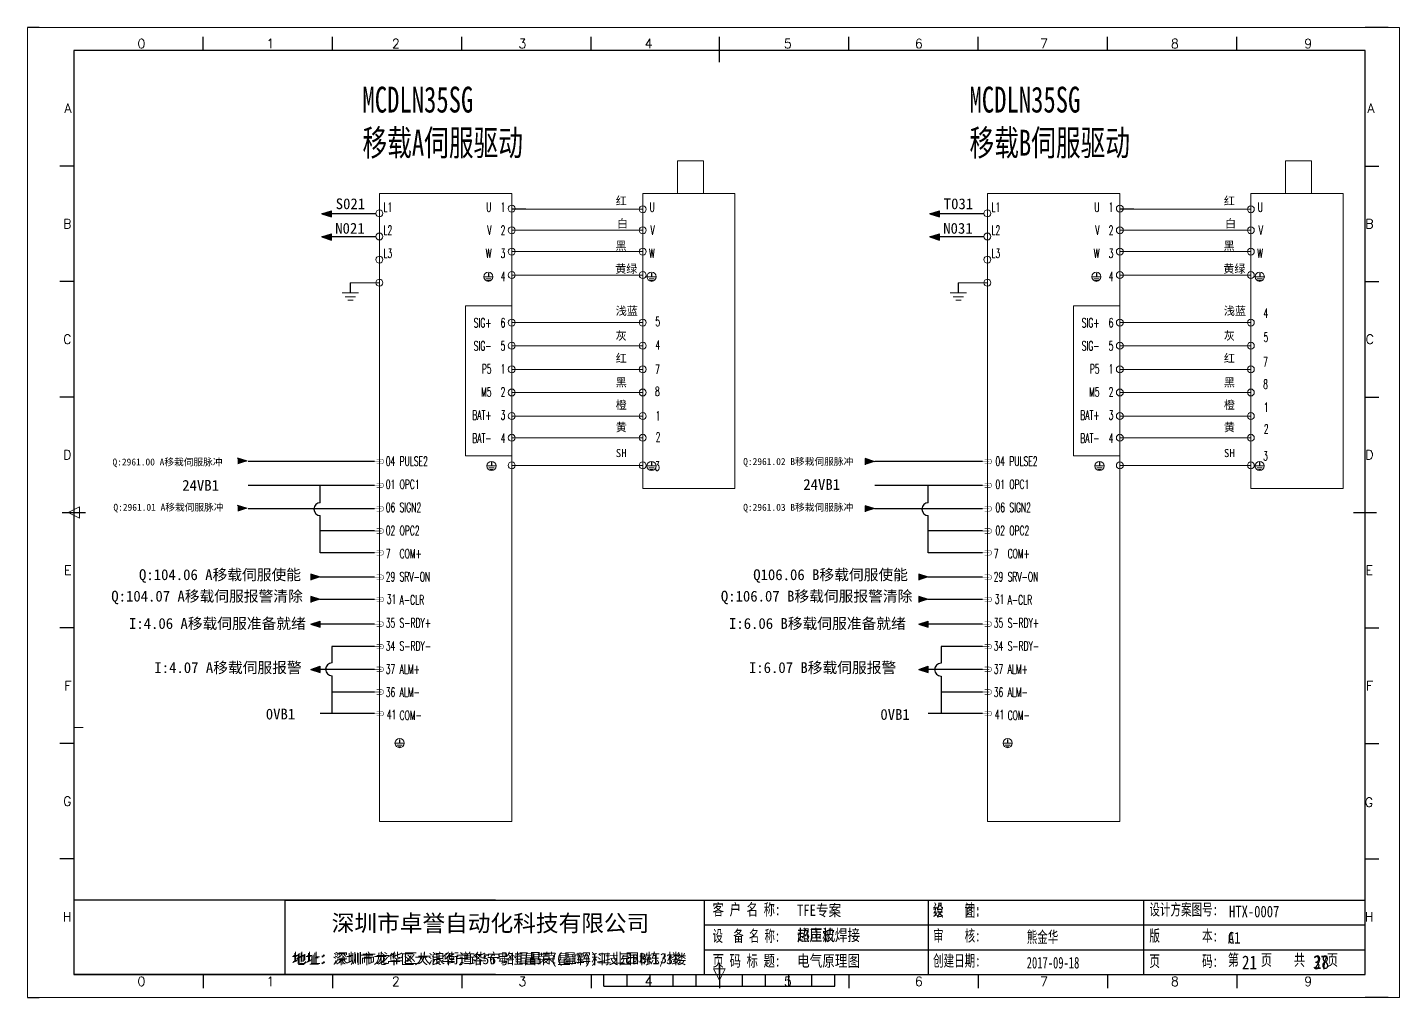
# Model space of a CAD drawing. Header units: millimetres. Extents: x -300 to 5587, y 233 to 3316.
# Drawn here: x 2329.8 to 2626.8, y 3102.6 to 3312.6 of the extents above; entities that cross this region are included whole.
import ezdxf
from ezdxf.enums import TextEntityAlignment as Align

# ---------------------------------------------------------------- set-up
doc = ezdxf.new("R2010")
doc.units = ezdxf.units.MM
for name, color, linetype in [('0 @ 1', 7, 'Continuous'), ('AE_BOR', 1, 'Continuous'), ('细实线层', 7, 'Continuous')]:
    doc.layers.add(name, color=color, linetype=linetype)
doc.styles.get("Standard").update_dxf_attribs({"font": ''})
doc.styles.add('Standard0.67', font='', dxfattribs={"width": 0.67})
doc.styles.add('Standard_0.8', font='', dxfattribs={"width": 0.8})
doc.styles.add('WD', font='romans.shx', dxfattribs={"width": 0.8, "bigfont": 'gbcbig.shx'})
doc.styles.add('宋', font='', dxfattribs={"width": 0.7})
doc.styles.get('Standard').set_extended_font_data('SimSun')
doc.styles.get('Standard0.67').set_extended_font_data('FangSong_GB2312')
doc.styles.get('Standard_0.8').set_extended_font_data('FangSong_GB2312')
doc.styles.get('宋').set_extended_font_data('SimSun')

# ---------------------------------------------------------------- blocks, each defined once
blk = doc.blocks.new('gb_a2_a')
for p, q in [((584, 410), (25, 410)), ((25, 410), (25, 10)), ((584, 10), (584, 410)), ((297.93, 31.45), (386.43, 31.45)), ((386.43, 31.45), (524, 31.45)), ((524, 31.45), (584, 31.45)), ((297.93, 20.72), (386.43, 20.72)), ((386.43, 20.72), (524, 20.72)), ((524, 20.72), (584, 20.72)), ((25, 10), (584, 10))]:
    blk.add_line(p, q)
at = {"lineweight": 9, "ltscale": 0.1}
for p, q in [((25, 116.86), (29, 116.86)), ((263.82, 10), (263.82, 10)), ((263.82, 10), (263.82, 10))]:
    blk.add_line(p, q, dxfattribs=at)
at = {"color": 0, "ltscale": 2}
for p, q in [((116.3, 42.17), (584, 42.17)), ((297.93, 42.17), (297.93, 10)), ((395.06, 10), (395.06, 42.17)), ((488.22, 10), (488.22, 42.17)), ((524, 10), (584, 10))]:
    blk.add_line(p, q, dxfattribs=at)
at = {"color": 0}
blk.add_line((116.3, 42.17), (116.3, 10), dxfattribs=at)
at = {"layer": 'AE_BOR', "lineweight": 30}
for p, q in [((10, 420), (4.93, 420)), ((594, 420), (584, 420)), ((4.93, 0), (10, 0)), ((594, 0), (584, 0))]:
    blk.add_line(p, q, dxfattribs=at)
at = {"layer": 'AE_BOR', "color": 1, "lineweight": 15}
for p, q in [((4.93, 420), (598.93, 420)), ((4.93, 0), (4.93, 420)), ((598.93, 420), (598.93, 0)), ((22.5, 210), (27.5, 212.5)), ((27.5, 207.5), (22.5, 210)), ((27.5, 212.5), (27.5, 207.5)), ((304.5, 7.5), (302, 12.5)), ((302, 12.5), (307, 12.5)), ((307, 12.5), (304.5, 7.5)), ((598.93, 0), (4.93, 0))]:
    blk.add_line(p, q, dxfattribs=at)
at = {"layer": 'AE_BOR'}
for p, q in [((81, 410), (81, 416)), ((137, 410), (137, 416)), ((193, 410), (193, 416)), ((249, 410), (249, 416)), ((304.5, 410), (304.5, 416)), ((360.5, 410), (360.5, 416)), ((416.5, 410), (416.5, 416)), ((472.5, 410), (472.5, 416)), ((528.5, 410), (528.5, 416)), ((25, 360), (19, 360)), ((584, 360), (590, 360)), ((25, 310), (19, 310)), ((584, 310), (590, 310)), ((25, 260), (19, 260)), ((584, 260), (590, 260)), ((25, 160), (19, 160)), ((584, 160), (590, 160)), ((25, 110), (19, 110)), ((584, 110), (590, 110)), ((25, 60), (19, 60)), ((584, 60), (590, 60)), ((81, 10), (81, 4)), ((137, 10), (137, 4)), ((193, 10), (193, 4)), ((249, 10), (249, 4)), ((304.5, 10), (304.5, 4)), ((360.5, 10), (360.5, 4)), ((416.5, 10), (416.5, 4)), ((472.5, 10), (472.5, 4)), ((528.5, 10), (528.5, 4))]:
    blk.add_line(p, q, dxfattribs=at)
at = {"layer": 'AE_BOR', "color": 2, "lineweight": 30}
for p, q in [((304.5, 405), (304.5, 415)), ((20, 210), (30, 210)), ((579, 210), (589, 210)), ((304.5, 10), (304.5, 15)), ((304.5, 15), (304.5, 5)), ((254.5, 5), (254.5, 10)), ((264.5, 5), (264.5, 10)), ((274.5, 5), (274.5, 10)), ((284.5, 5), (284.5, 10)), ((294.5, 5), (294.5, 10)), ((304.5, 10), (304.5, 5)), ((314.5, 5), (314.5, 10)), ((324.5, 5), (324.5, 10)), ((334.5, 5), (334.5, 10)), ((344.5, 5), (344.5, 10)), ((354.5, 5), (354.5, 10)), ((254.5, 5), (354.5, 5))]:
    blk.add_line(p, q, dxfattribs=at)
at = {"attachment_point": 7}
for s, insert, char_height, width in [('{\\fSimSun|b0|i0|c134|p2;深圳市卓誉自动化科技有限公司}', (136.64, 27.82), 7.2, 161.3553), ('{\\fSimSun|b0|i0|c134|p2;地址：深圳市龙华区大浪街道华宁路恒昌荣(星辉)工业园B栋3楼}', (119.76, 13.67), 4.4, 175.4193)]:
    blk.add_mtext(s, dxfattribs=dict(at, insert=insert, char_height=char_height, width=width))
at = {"color": 0, "ltscale": 2, "attachment_point": 1}
for s, insert, char_height, width, style in [('{\\fSimSun|b0|i0|c134|p2;绘    图:}', (396.97, 40.01), 5, 24.0624, 'Standard0.67'), ('{\\fSimSun|b0|i0|c134|p2;设计方案图号:}', (490.63, 40.63), 5, 30.3288, 'Standard0.67'), ('{\\f@SimSun|b0|i0|c134|p2; }', (525.11, 39.75), 5, 67.8155, 'Standard_0.8'), ('{\\fSimSun|b0|i0|c134|p2;\\W0.66;设  备 名 称:}', (301.54, 29.18), 5, 30.2468, 'Standard0.67'), ('{\\fSimSun|b0|i0|c134|p2;超声波焊接}', (338.11, 29.51), 5, 67.8155, 'Standard_0.8'), ('{\\fSimSun|b0|i0|c134|p2;审    核:}', (396.97, 29.29), 5, 24.0624, 'Standard0.67'), ('{\\fSimSun|b0|i0|c134|p2;版        本:}', (490.63, 29.29), 5, 33.6996, 'Standard0.67'), ('{\\fSimSun|b0|i0|c134|p2;熊金华}', (437.52, 28.71), 5, 24.0624, 'Standard0.67'), ('{\\fSimSun|b0|i0|c134|p2;A1}', (524.63, 28.4), 5, 11.9435, 'Standard_0.8'), ('{\\fSimSun|b0|i0|c134|p2;\\W0.72;页 码 标 题:}', (301.54, 18.44), 5, 30.2468, 'Standard0.67'), ('{\\fSimSun|b0|i0|c134|p2;电气原理图}', (338.11, 18.41), 5, 67.8155, 'Standard_0.8'), ('{\\fSimSun|b0|i0|c134|p2;创建日期:}', (396.97, 18.47), 5, 24.0624, 'Standard0.67'), ('{\\fSimSun|b0|i0|c134|p2;页        码:}', (490.63, 18.31), 5, 31.4516, 'Standard0.67'), ('第    页    共    页', (524.62, 18.8), 5, 67.8155, '宋'), ('{\\fSimSun|b0|i0|c134|p2;28}', (561.87, 18.43), 6, 21.5851, 'Standard_0.8'), ('{\\fSimSun|b0|i0|c134|p2;2017-09-18}', (437.52, 17.59), 5, 24.0624, 'Standard0.67')]:
    blk.add_mtext(s, dxfattribs=dict(at, insert=insert, char_height=char_height, width=width, style=style))
at = {"layer": 'AE_BOR', "style": 'WD'}
for s, p in [('0', (54.27, 411)), ('1', (110.12, 411)), ('2', (164.42, 411)), ('3', (219.22, 411)), ('4', (273.82, 411)), ('5', (334.12, 411)), ('6', (390.81, 411)), ('7', (445.01, 411)), ('8', (501.67, 411)), ('9', (559.4, 411)), ('0', (54.27, 5)), ('1', (110.12, 5)), ('2', (164.42, 5)), ('3', (219.22, 5)), ('4', (273.82, 5)), ('5', (334.12, 5)), ('6', (390.81, 5)), ('7', (445.01, 5)), ('8', (501.67, 5)), ('9', (559.4, 5))]:
    blk.add_text(s, height=4, dxfattribs=at).set_placement(p, align=Align.CENTER)
for s, p in [('A', (24, 385)), ('A', (588.05, 385)), ('B', (24, 335)), ('B', (587.67, 335)), ('C', (24, 285)), ('C', (587.86, 285)), ('D', (24, 235)), ('D', (587.67, 235)), ('E', (24, 185)), ('E', (587.48, 185)), ('F', (24, 135)), ('F', (587.48, 135)), ('F', (587.48, 135)), ('G', (24, 85)), ('G', (587.48, 84.56)), ('H', (24, 35)), ('H', (587.67, 35))]:
    blk.add_text(s, height=4, dxfattribs=at).set_placement(p, align=Align.MIDDLE_RIGHT)

msp = doc.modelspace()

# ---------------------------------------------------------------- hatches: boundary and pattern name
for points in [[(2393.523, 3272.247), (2395.592, 3271.583), (2395.592, 3272.91)], [(2525.129, 3272.247), (2527.199, 3271.583), (2527.199, 3272.91)], [(2393.521, 3267.262), (2395.59, 3266.599), (2395.59, 3267.925)], [(2525.127, 3267.262), (2527.197, 3266.599), (2527.197, 3267.925)], [(2377.346, 3218.723), (2375.277, 3218.059), (2375.277, 3219.386)], [(2513.197, 3218.608), (2511.128, 3217.945), (2511.128, 3219.271)], [(2377.346, 3208.482), (2375.277, 3207.819), (2375.277, 3209.145)], [(2513.197, 3208.42), (2511.128, 3207.757), (2511.128, 3209.084)], [(2393.17, 3193.602), (2391.101, 3192.939), (2391.101, 3194.266)], [(2524.777, 3193.602), (2522.707, 3192.939), (2522.707, 3194.266)], [(2393.17, 3188.785), (2391.101, 3188.122), (2391.101, 3189.448)], [(2524.777, 3188.785), (2522.707, 3188.122), (2522.707, 3189.448)], [(2391.101, 3183.463), (2393.17, 3182.8), (2393.17, 3184.126)], [(2522.707, 3183.463), (2524.777, 3182.8), (2524.777, 3184.126)], [(2391.101, 3173.657), (2393.17, 3172.993), (2393.17, 3174.32)], [(2522.707, 3173.657), (2524.777, 3172.993), (2524.777, 3174.32)]]:
    msp.add_hatch(color=256).paths.add_polyline_path(points)

# ---------------------------------------------------------------- linework, layer by layer
for p, q in [((2437.67, 3273.263), (2434.566, 3273.263)), ((2569.277, 3273.263), (2566.172, 3273.263)), ((2393.523, 3272.247), (2395.592, 3272.91)), ((2405.225, 3272.247), (2393.523, 3272.247)), ((2393.523, 3272.247), (2395.592, 3271.583)), ((2395.592, 3271.583), (2395.592, 3272.91)), ((2525.129, 3272.247), (2527.199, 3272.91)), ((2536.832, 3272.247), (2525.129, 3272.247)), ((2525.129, 3272.247), (2527.199, 3271.583)), ((2527.199, 3271.583), (2527.199, 3272.91)), ((2393.521, 3267.262), (2395.59, 3267.925)), ((2405.223, 3267.262), (2393.521, 3267.262)), ((2393.521, 3267.262), (2395.59, 3266.599)), ((2395.59, 3266.599), (2395.59, 3267.925)), ((2525.127, 3267.262), (2527.197, 3267.925)), ((2536.829, 3267.262), (2525.127, 3267.262)), ((2525.127, 3267.262), (2527.197, 3266.599)), ((2527.197, 3266.599), (2527.197, 3267.925)), ((2429.542, 3259.441), (2429.542, 3258.652)), ((2464.877, 3259.441), (2464.877, 3258.652)), ((2561.148, 3259.441), (2561.148, 3258.652)), ((2596.512, 3259.441), (2596.512, 3258.652)), ((2399.659, 3257.353), (2399.659, 3255.171)), ((2531.266, 3257.353), (2531.266, 3255.171)), ((2377.346, 3218.723), (2375.277, 3219.386)), ((2404.872, 3218.654), (2377.537, 3218.654)), ((2430.226, 3218.476), (2430.226, 3217.687)), ((2464.849, 3218.476), (2464.849, 3217.687)), ((2513.197, 3218.608), (2511.128, 3219.271)), ((2511.128, 3219.271), (2511.128, 3217.945)), ((2536.477, 3218.654), (2513.197, 3218.654)), ((2561.833, 3218.476), (2561.833, 3217.687)), ((2596.484, 3218.476), (2596.484, 3217.687)), ((2404.872, 3213.477), (2377.537, 3213.477)), ((2536.469, 3213.482), (2513.197, 3213.482)), ((2536.479, 3213.477), (2524.777, 3213.477)), ((2377.346, 3208.482), (2375.277, 3209.145)), ((2404.872, 3208.413), (2377.537, 3208.413)), ((2513.197, 3208.42), (2511.128, 3209.084)), ((2511.128, 3209.084), (2511.128, 3207.757)), ((2536.471, 3208.42), (2513.197, 3208.42)), ((2536.479, 3208.413), (2524.777, 3208.413)), ((2404.872, 3203.612), (2393.17, 3203.612)), ((2536.477, 3203.627), (2524.777, 3203.627)), ((2536.479, 3203.612), (2524.777, 3203.612)), ((2404.872, 3198.892), (2393.17, 3198.892)), ((2536.479, 3198.892), (2524.777, 3198.892)), ((2393.17, 3193.602), (2391.101, 3194.266)), ((2391.101, 3194.266), (2391.101, 3192.939)), ((2404.872, 3193.602), (2393.17, 3193.602)), ((2524.777, 3193.602), (2522.707, 3194.266)), ((2522.707, 3194.266), (2522.707, 3192.939)), ((2536.479, 3193.602), (2524.777, 3193.602)), ((2393.17, 3188.785), (2391.101, 3189.448)), ((2391.101, 3189.448), (2391.101, 3188.122)), ((2404.872, 3188.785), (2393.17, 3188.785)), ((2524.777, 3188.785), (2522.707, 3189.448)), ((2522.707, 3189.448), (2522.707, 3188.122)), ((2536.479, 3188.785), (2524.777, 3188.785)), ((2391.101, 3183.463), (2393.17, 3184.126)), ((2393.17, 3182.8), (2393.17, 3184.126)), ((2522.707, 3183.463), (2524.777, 3184.126)), ((2524.777, 3182.8), (2524.777, 3184.126)), ((2391.101, 3183.463), (2393.17, 3182.8)), ((2404.872, 3183.463), (2393.17, 3183.463)), ((2522.707, 3183.463), (2524.777, 3182.8)), ((2536.479, 3183.463), (2524.777, 3183.463)), ((2404.872, 3178.582), (2395.69, 3178.582)), ((2536.479, 3178.582), (2527.527, 3178.582)), ((2391.101, 3173.657), (2393.17, 3174.32)), ((2391.101, 3173.657), (2393.17, 3172.993)), ((2393.17, 3172.993), (2393.17, 3174.32)), ((2404.872, 3173.657), (2393.17, 3173.657)), ((2522.707, 3173.657), (2524.777, 3174.32)), ((2522.707, 3173.657), (2524.777, 3172.993)), ((2524.777, 3172.993), (2524.777, 3174.32)), ((2536.479, 3173.657), (2524.777, 3173.657)), ((2404.872, 3168.757), (2395.69, 3168.757)), ((2536.479, 3168.757), (2527.527, 3168.757)), ((2404.872, 3164.09), (2393.17, 3164.09)), ((2536.479, 3164.09), (2524.777, 3164.09)), ((2410.334, 3158.492), (2410.334, 3157.703)), ((2541.941, 3158.492), (2541.941, 3157.703)), ((2476.274, 3118.337), (2520.526, 3118.337)), ((2520.526, 3118.337), (2589.311, 3118.337)), ((2589.311, 3118.337), (2619.309, 3118.337)), ((2476.274, 3112.976), (2520.526, 3112.976)), ((2520.526, 3112.976), (2589.311, 3112.976)), ((2589.311, 3112.976), (2619.309, 3112.976)), ((2460.576, 3107.614), (2520.526, 3107.614)), ((2520.526, 3107.614), (2589.311, 3107.614))]:
    msp.add_line(p, q)
at = {"lineweight": 0}
for p, q in [((2428.647, 3258.645), (2430.436, 3258.645)), ((2428.98, 3258.216), (2430.104, 3258.216)), ((2463.983, 3258.645), (2465.771, 3258.645)), ((2464.315, 3258.216), (2465.439, 3258.216)), ((2560.254, 3258.645), (2562.042, 3258.645)), ((2560.586, 3258.216), (2561.71, 3258.216)), ((2595.618, 3258.645), (2597.407, 3258.645)), ((2595.95, 3258.216), (2597.074, 3258.216)), ((2397.871, 3255.157), (2401.448, 3255.157)), ((2405.966, 3257.353), (2399.659, 3257.353)), ((2429.265, 3257.87), (2429.838, 3257.87)), ((2464.6, 3257.87), (2465.174, 3257.87)), ((2529.477, 3255.157), (2533.055, 3255.157)), ((2537.573, 3257.353), (2531.266, 3257.353)), ((2560.872, 3257.87), (2561.445, 3257.87)), ((2596.236, 3257.87), (2596.809, 3257.87)), ((2398.535, 3254.3), (2400.784, 3254.3)), ((2399.106, 3253.606), (2400.253, 3253.606)), ((2530.142, 3254.3), (2532.39, 3254.3)), ((2530.713, 3253.606), (2531.86, 3253.606)), ((2429.332, 3217.68), (2431.121, 3217.68)), ((2429.664, 3217.251), (2430.789, 3217.251)), ((2429.95, 3216.904), (2430.523, 3216.904)), ((2463.954, 3217.68), (2465.743, 3217.68)), ((2464.287, 3217.251), (2465.411, 3217.251)), ((2464.572, 3216.904), (2465.145, 3216.904)), ((2560.939, 3217.68), (2562.727, 3217.68)), ((2561.271, 3217.251), (2562.395, 3217.251)), ((2561.556, 3216.904), (2562.13, 3216.904)), ((2595.59, 3217.68), (2597.379, 3217.68)), ((2595.922, 3217.251), (2597.046, 3217.251)), ((2596.208, 3216.904), (2596.781, 3216.904)), ((2411.229, 3157.696), (2409.44, 3157.696)), ((2410.896, 3157.267), (2409.772, 3157.267)), ((2542.835, 3157.696), (2541.047, 3157.696)), ((2542.503, 3157.267), (2541.379, 3157.267)), ((2410.611, 3156.92), (2410.038, 3156.92)), ((2542.218, 3156.92), (2541.644, 3156.92))]:
    msp.add_line(p, q, dxfattribs=at)
at = {"color": 0, "ltscale": 2}
for p, q in [((2431.114, 3123.699), (2339.809, 3123.699)), ((2460.576, 3123.699), (2619.309, 3123.699)), ((2476.274, 3123.699), (2476.274, 3107.614)), ((2524.84, 3107.614), (2524.84, 3123.699)), ((2571.42, 3107.614), (2571.42, 3123.699)), ((2431.114, 3107.614), (2339.809, 3107.614)), ((2589.311, 3107.614), (2619.309, 3107.614))]:
    msp.add_line(p, q, dxfattribs=at)
at = {"color": 0}
msp.add_line((2385.462, 3123.699), (2385.462, 3107.614), dxfattribs=at)
at = {"lineweight": 9, "ltscale": 0.1}
for p, q in [((2431.114, 3123.699), (2460.576, 3123.699)), ((2431.114, 3107.614), (2460.576, 3107.614)), ((2459.218, 3107.614), (2459.218, 3107.614)), ((2459.218, 3107.614), (2459.218, 3107.614))]:
    msp.add_line(p, q, dxfattribs=at)
at = {"lineweight": 0}
for points in [[(2405.966, 3276.644), (2434.595, 3276.644), (2434.595, 3140.73), (2405.966, 3140.73)], [(2537.573, 3276.644), (2566.201, 3276.644), (2566.201, 3140.73), (2537.573, 3140.73)], [(2434.595, 3252.345), (2424.595, 3252.345), (2424.595, 3219.845), (2434.595, 3219.845)], [(2566.201, 3252.345), (2556.201, 3252.345), (2556.201, 3219.845), (2566.201, 3219.845)]]:
    msp.add_lwpolyline(points, close=True, dxfattribs=at)
at = {"lineweight": 0, "const_width": 0.1, "flags": 128}
for points in [[(2406.372, 3218.654), (2404.872, 3218.654)], [(2537.979, 3218.654), (2536.479, 3218.654)], [(2406.372, 3213.477), (2404.872, 3213.477)], [(2537.979, 3213.477), (2536.479, 3213.477)], [(2406.372, 3208.413), (2404.872, 3208.413)], [(2537.979, 3208.413), (2536.479, 3208.413)], [(2406.372, 3203.612), (2404.872, 3203.612)], [(2537.979, 3203.612), (2536.479, 3203.612)], [(2406.372, 3198.892), (2404.872, 3198.892)], [(2537.979, 3198.892), (2536.479, 3198.892)], [(2406.372, 3193.602), (2404.872, 3193.602)], [(2537.979, 3193.602), (2536.479, 3193.602)], [(2406.372, 3188.785), (2404.872, 3188.785)], [(2537.979, 3188.785), (2536.479, 3188.785)], [(2406.372, 3183.463), (2404.872, 3183.463)], [(2537.979, 3183.463), (2536.479, 3183.463)], [(2406.372, 3178.582), (2404.872, 3178.582)], [(2537.979, 3178.582), (2536.479, 3178.582)], [(2406.372, 3173.657), (2404.872, 3173.657)], [(2537.979, 3173.657), (2536.479, 3173.657)], [(2406.372, 3168.757), (2404.872, 3168.757)], [(2537.979, 3168.757), (2536.479, 3168.757)], [(2406.372, 3164.09), (2404.872, 3164.09)], [(2537.979, 3164.09), (2536.479, 3164.09)]]:
    msp.add_lwpolyline(points, dxfattribs=at)
for points in [[(2405.372, 3219.154), (2406.372, 3219.154, -1), (2406.372, 3218.154), (2405.372, 3218.154)], [(2536.979, 3219.154), (2537.979, 3219.154, -1), (2537.979, 3218.154), (2536.979, 3218.154)], [(2405.372, 3213.977), (2406.372, 3213.977, -1), (2406.372, 3212.977), (2405.372, 3212.977)], [(2536.979, 3213.977), (2537.979, 3213.977, -1), (2537.979, 3212.977), (2536.979, 3212.977)], [(2405.372, 3208.913), (2406.372, 3208.913, -1), (2406.372, 3207.913), (2405.372, 3207.913)], [(2536.979, 3208.913), (2537.979, 3208.913, -1), (2537.979, 3207.913), (2536.979, 3207.913)], [(2405.372, 3204.112), (2406.372, 3204.112, -1), (2406.372, 3203.112), (2405.372, 3203.112)], [(2536.979, 3204.112), (2537.979, 3204.112, -1), (2537.979, 3203.112), (2536.979, 3203.112)], [(2405.372, 3199.392), (2406.372, 3199.392, -1), (2406.372, 3198.392), (2405.372, 3198.392)], [(2536.979, 3199.392), (2537.979, 3199.392, -1), (2537.979, 3198.392), (2536.979, 3198.392)], [(2405.372, 3194.102), (2406.372, 3194.102, -1), (2406.372, 3193.102), (2405.372, 3193.102)], [(2536.979, 3194.102), (2537.979, 3194.102, -1), (2537.979, 3193.102), (2536.979, 3193.102)], [(2405.372, 3189.285), (2406.372, 3189.285, -1), (2406.372, 3188.285), (2405.372, 3188.285)], [(2536.979, 3189.285), (2537.979, 3189.285, -1), (2537.979, 3188.285), (2536.979, 3188.285)], [(2405.372, 3183.963), (2406.372, 3183.963, -1), (2406.372, 3182.963), (2405.372, 3182.963)], [(2536.979, 3183.963), (2537.979, 3183.963, -1), (2537.979, 3182.963), (2536.979, 3182.963)], [(2405.372, 3179.082), (2406.372, 3179.082, -1), (2406.372, 3178.082), (2405.372, 3178.082)], [(2536.979, 3179.082), (2537.979, 3179.082, -1), (2537.979, 3178.082), (2536.979, 3178.082)], [(2405.372, 3174.157), (2406.372, 3174.157, -1), (2406.372, 3173.157), (2405.372, 3173.157)], [(2536.979, 3174.157), (2537.979, 3174.157, -1), (2537.979, 3173.157), (2536.979, 3173.157)], [(2405.372, 3169.257), (2406.372, 3169.257, -1), (2406.372, 3168.257), (2405.372, 3168.257)], [(2536.979, 3169.257), (2537.979, 3169.257, -1), (2537.979, 3168.257), (2536.979, 3168.257)], [(2405.372, 3164.59), (2406.372, 3164.59, -1), (2406.372, 3163.59), (2405.372, 3163.59)], [(2536.979, 3164.59), (2537.979, 3164.59, -1), (2537.979, 3163.59), (2536.979, 3163.59)]]:
    msp.add_lwpolyline(points, format="xyb", dxfattribs=at)
at = {"lineweight": 0}
for centre, radius in [((2405.966, 3272.361), 0.75), ((2434.595, 3273.396), 0.75), ((2462.956, 3273.263), 0.75), ((2537.573, 3272.361), 0.75), ((2566.23, 3273.396), 0.75), ((2594.591, 3273.263), 0.75), ((2405.966, 3267.361), 0.75), ((2434.595, 3268.712), 0.75), ((2462.956, 3268.712), 0.75), ((2537.573, 3267.361), 0.75), ((2566.23, 3268.712), 0.75), ((2594.591, 3268.712), 0.75), ((2434.595, 3264.083), 0.75), ((2462.956, 3264.083), 0.75), ((2566.23, 3264.083), 0.75), ((2594.591, 3264.083), 0.75), ((2405.966, 3262.357), 0.75), ((2537.573, 3262.357), 0.75), ((2405.966, 3257.353), 0.75), ((2429.542, 3258.652), 1), ((2434.595, 3259.022), 0.75), ((2462.956, 3259.022), 0.75), ((2464.877, 3258.652), 1), ((2537.573, 3257.353), 0.75), ((2561.148, 3258.652), 1), ((2566.23, 3259.022), 0.75), ((2594.591, 3259.022), 0.75), ((2596.512, 3258.652), 1), ((2434.595, 3248.714), 0.75), ((2462.956, 3248.714), 0.75), ((2566.23, 3248.714), 0.75), ((2594.591, 3248.714), 0.75), ((2434.595, 3243.708), 0.75), ((2462.956, 3243.708), 0.75), ((2566.23, 3243.708), 0.75), ((2594.591, 3243.708), 0.75), ((2434.595, 3238.604), 0.75), ((2462.956, 3238.604), 0.75), ((2566.23, 3238.604), 0.75), ((2594.591, 3238.604), 0.75), ((2434.595, 3233.587), 0.75), ((2462.956, 3233.587), 0.75), ((2566.23, 3233.587), 0.75), ((2594.591, 3233.587), 0.75), ((2434.595, 3228.493), 0.75), ((2462.956, 3228.493), 0.75), ((2566.23, 3228.493), 0.75), ((2594.591, 3228.493), 0.75), ((2434.595, 3223.786), 0.75), ((2462.956, 3223.786), 0.75), ((2566.23, 3223.786), 0.75), ((2594.591, 3223.786), 0.75), ((2430.226, 3217.687), 1), ((2434.595, 3217.818), 0.75), ((2462.956, 3217.818), 0.75), ((2464.849, 3217.687), 1), ((2561.833, 3217.687), 1), ((2566.23, 3217.818), 0.75), ((2594.591, 3217.818), 0.75), ((2596.484, 3217.687), 1), ((2410.334, 3157.703), 1), ((2541.941, 3157.703), 1)]:
    msp.add_circle(centre, radius, dxfattribs=at)
at = {"color": 0, "ltscale": 2}
for centre in [(2393.17, 3208.339), (2524.777, 3208.339), (2395.69, 3173.679), (2527.527, 3173.596)]:
    msp.add_arc(centre, 1.394, 90, 270, dxfattribs=at)
at = {"layer": '细实线层', "lineweight": 13}
for p, q in [((2470.475, 3276.644), (2470.475, 3283.736)), ((2470.475, 3283.736), (2476.11, 3283.736)), ((2476.11, 3283.736), (2476.11, 3276.644)), ((2602.111, 3276.644), (2602.111, 3283.736)), ((2602.111, 3283.736), (2607.745, 3283.736)), ((2607.745, 3283.736), (2607.745, 3276.644)), ((2462.956, 3276.644), (2482.908, 3276.644)), ((2462.956, 3276.644), (2462.956, 3212.777)), ((2482.908, 3276.644), (2482.908, 3212.777)), ((2594.591, 3276.644), (2614.543, 3276.644)), ((2594.591, 3276.644), (2594.591, 3212.777)), ((2614.543, 3276.644), (2614.543, 3212.777)), ((2434.566, 3273.263), (2462.956, 3273.263)), ((2566.201, 3273.263), (2594.591, 3273.263)), ((2434.566, 3268.712), (2462.956, 3268.712)), ((2566.201, 3268.712), (2594.591, 3268.712)), ((2434.566, 3264.083), (2462.956, 3264.083)), ((2566.201, 3264.083), (2594.591, 3264.083)), ((2434.566, 3259.022), (2462.956, 3259.022)), ((2566.201, 3259.022), (2594.591, 3259.022)), ((2434.566, 3248.714), (2462.956, 3248.714)), ((2566.201, 3248.714), (2594.591, 3248.714)), ((2434.566, 3243.708), (2462.956, 3243.708)), ((2566.201, 3243.708), (2594.591, 3243.708)), ((2434.566, 3238.604), (2462.956, 3238.604)), ((2566.201, 3238.604), (2594.591, 3238.604)), ((2434.566, 3233.587), (2462.956, 3233.587)), ((2566.201, 3233.587), (2594.591, 3233.587)), ((2434.566, 3228.493), (2462.956, 3228.493)), ((2566.201, 3228.493), (2594.591, 3228.493)), ((2434.566, 3223.786), (2462.956, 3223.786)), ((2566.201, 3223.786), (2594.591, 3223.786)), ((2434.595, 3217.818), (2462.956, 3217.818)), ((2566.23, 3217.818), (2594.591, 3217.818)), ((2482.908, 3212.777), (2462.956, 3212.777)), ((2614.543, 3212.777), (2594.591, 3212.777))]:
    msp.add_line(p, q, dxfattribs=at)
at = {"layer": '细实线层', "linetype": 'ByBlock', "lineweight": -3}
for p, q in [((2393.17, 3209.733), (2393.17, 3213.477)), ((2524.777, 3209.733), (2524.777, 3213.477)), ((2393.17, 3198.892), (2393.17, 3206.944)), ((2524.777, 3198.892), (2524.777, 3206.944)), ((2395.69, 3178.582), (2395.69, 3175.073)), ((2527.527, 3178.582), (2527.527, 3174.99)), ((2395.69, 3172.285), (2395.69, 3164.09)), ((2527.527, 3172.202), (2527.527, 3164.09))]:
    msp.add_line(p, q, dxfattribs=at)

# ---------------------------------------------------------------- block references
at = {"xscale": 0.5, "yscale": 0.5, "zscale": 0.5}
msp.add_blockref('gb_a2_a', (2327.309, 3102.614), dxfattribs=at)

# ---------------------------------------------------------------- texts
at = {"lineweight": 0, "style": 'WD', "width": 0.6}
for s, p in [('L1', (2406.834, 3272.711)), ('L1', (2538.441, 3272.711)), ('L2', (2406.834, 3267.711)), ('L2', (2538.441, 3267.711)), ('L3', (2406.834, 3262.707)), ('L3', (2538.441, 3262.707)), ('04', (2407.334, 3217.711)), ('04', (2539.307, 3217.711)), ('06', (2407.334, 3207.711)), ('06', (2539.307, 3207.711)), ('7', (2538.941, 3197.711)), ('29', (2538.941, 3192.711)), ('31', (2539.155, 3187.869)), ('S-RDY+', (2410.334, 3182.711)), ('35', (2538.941, 3182.711)), ('S-RDY+', (2541.941, 3182.711)), ('S-RDY-', (2410.334, 3177.711)), ('34', (2538.941, 3177.711)), ('S-RDY-', (2541.941, 3177.711)), ('ALM+', (2410.334, 3172.711)), ('37', (2538.941, 3172.711)), ('ALM+', (2541.941, 3172.711)), ('ALM-', (2410.334, 3167.707)), ('36', (2538.941, 3167.707)), ('ALM-', (2541.941, 3167.707)), ('COM-', (2410.334, 3162.707)), ('41', (2539.155, 3162.869)), ('COM-', (2541.941, 3162.707))]:
    msp.add_text(s, height=2, dxfattribs=at).set_placement(p)
for s, p in [('U', (2430.226, 3272.711)), ('1', (2433.226, 3272.719)), ('U', (2465.562, 3272.711)), ('U', (2561.833, 3272.711)), ('1', (2564.833, 3272.719)), ('U', (2597.197, 3272.711)), ('V', (2430.226, 3267.711)), ('2', (2433.226, 3267.719)), ('V', (2465.562, 3267.711)), ('V', (2561.833, 3267.711)), ('2', (2564.833, 3267.719)), ('V', (2597.197, 3267.711)), ('W', (2430.226, 3262.711)), ('3', (2433.226, 3262.715)), ('W', (2465.562, 3262.711)), ('W', (2561.833, 3262.711)), ('3', (2564.833, 3262.715)), ('W', (2597.197, 3262.711)), ('4', (2433.226, 3257.711)), ('4', (2564.833, 3257.711)), ('5', (2466.716, 3247.961)), ('4', (2598.352, 3249.768)), ('5', (2598.352, 3244.568)), ('4', (2466.716, 3242.872)), ('7', (2598.279, 3239.243)), ('7', (2466.644, 3237.601)), ('8', (2466.644, 3232.851)), ('8', (2598.279, 3234.384)), ('1', (2598.424, 3229.4)), ('1', (2466.788, 3227.539)), ('2', (2598.424, 3224.69)), ('2', (2466.788, 3222.939)), ('3', (2598.278, 3218.84)), ('3', (2466.643, 3216.668))]:
    msp.add_text(s, height=2, dxfattribs=at).set_placement(p, align=Align.RIGHT)
at = {"color": 6, "lineweight": 0, "style": 'WD', "width": 0.6}
for s, p in [('SIG+', (2430.226, 3247.695)), ('6', (2433.226, 3247.695)), ('SIG+', (2561.833, 3247.695)), ('6', (2564.833, 3247.695)), ('SIG-', (2430.226, 3242.695)), ('5', (2433.226, 3242.695)), ('SIG-', (2561.833, 3242.695)), ('5', (2564.833, 3242.695)), ('P5', (2430.226, 3237.695)), ('1', (2433.226, 3237.695)), ('P5', (2561.833, 3237.695)), ('1', (2564.833, 3237.695)), ('M5', (2430.226, 3232.691)), ('2', (2433.226, 3232.691)), ('M5', (2561.833, 3232.691)), ('2', (2564.833, 3232.691)), ('BAT+', (2430.226, 3227.695)), ('3', (2433.226, 3227.695)), ('BAT+', (2561.833, 3227.695)), ('3', (2564.833, 3227.695)), ('BAT-', (2430.226, 3222.691)), ('4', (2433.226, 3222.691)), ('BAT-', (2561.833, 3222.691)), ('4', (2564.833, 3222.691))]:
    msp.add_text(s, height=2, dxfattribs=at).set_placement(p, align=Align.RIGHT)
at = {"color": 0, "lineweight": 0, "style": 'WD', "width": 0.6}
for s, p in [('PULSE2', (2410.334, 3217.711)), ('PULSE2', (2542.307, 3217.711)), ('01', (2407.334, 3212.711)), ('OPC1', (2410.334, 3212.711)), ('01', (2539.307, 3212.711)), ('OPC1', (2542.307, 3212.711)), ('SIGN2', (2410.334, 3207.711)), ('SIGN2', (2542.307, 3207.711)), ('02', (2407.334, 3202.711)), ('OPC2', (2410.334, 3202.711)), ('02', (2539.307, 3202.711)), ('OPC2', (2542.307, 3202.711)), ('7', (2407.334, 3197.711)), ('COM+', (2410.334, 3197.711)), ('COM+', (2541.941, 3197.711)), ('29', (2407.334, 3192.711)), ('SRV-ON', (2410.334, 3192.711)), ('SRV-ON', (2541.941, 3192.711)), ('31', (2407.549, 3187.869)), ('A-CLR', (2410.334, 3187.707)), ('A-CLR', (2541.941, 3187.707)), ('35', (2407.334, 3182.711)), ('34', (2407.334, 3177.711)), ('37', (2407.334, 3172.711)), ('36', (2407.334, 3167.707)), ('41', (2407.549, 3162.869))]:
    msp.add_text(s, height=2, dxfattribs=at).set_placement(p)
at = {"lineweight": 0, "char_height": 5.6, "attachment_point": 1, "style": '宋'}
for s, insert, width in [('MCDLN35SG\\P移载A伺服驱动 ', (2402.29, 3299.793), 50.36988), ('MCDLN35SG\\P移载B伺服驱动 ', (2533.69, 3299.793), 50.24843)]:
    msp.add_mtext(s, dxfattribs=dict(at, insert=insert, width=width))
for s, insert, char_height, width, attachment_point in [('{\\fSimSun|b0|i0|c134|p2;红}', (2457.112, 3275.936), 1.755, 4.33545, 1), ('{\\fSimSun|b0|i0|c134|p2;红}', (2588.748, 3275.936), 1.755, 4.33545, 1), ('S021', (2396.502, 3275.614), 2.34, 5.30592, 1), ('T031', (2528.109, 3275.614), 2.34, 5.30592, 1), ('N021', (2396.395, 3270.306), 2.34, 5.30592, 1), ('{\\fSimSun|b0|i0|c134|p2;白}', (2457.372, 3271.034), 1.755, 4.33545, 1), ('N031', (2528.002, 3270.306), 2.34, 5.30592, 1), ('{\\fSimSun|b0|i0|c134|p2;白}', (2589.007, 3271.034), 1.755, 4.33545, 1), ('{\\fSimSun|b0|i0|c134|p2;黑}', (2457.067, 3266.23), 1.755, 4.33545, 1), ('{\\fSimSun|b0|i0|c134|p2;黑}', (2588.703, 3266.23), 1.755, 4.33545, 1), ('{\\fSimSun|b0|i0|c134|p2;黄绿}', (2456.997, 3261.248), 1.755, 5.46093, 1), ('{\\fSimSun|b0|i0|c134|p2;黄绿}', (2588.633, 3261.248), 1.755, 5.46093, 1), ('{\\fSimSun|b0|i0|c134|p2;浅蓝}', (2457.112, 3252.127), 1.755, 4.97255, 1), ('{\\fSimSun|b0|i0|c134|p2;浅蓝}', (2588.748, 3252.127), 1.755, 4.97255, 1), ('{\\fSimSun|b0|i0|c134|p2;灰}', (2457.112, 3246.742), 1.755, 4.33545, 1), ('{\\fSimSun|b0|i0|c134|p2;灰}', (2588.748, 3246.742), 1.755, 4.33545, 1), ('{\\fSimSun|b0|i0|c134|p2;红}', (2457.112, 3241.874), 1.755, 4.33545, 1), ('{\\fSimSun|b0|i0|c134|p2;红}', (2588.748, 3241.874), 1.755, 4.33545, 1), ('{\\fSimSun|b0|i0|c134|p2;黑}', (2457.112, 3236.651), 1.755, 4.33545, 1), ('{\\fSimSun|b0|i0|c134|p2;黑}', (2588.748, 3236.651), 1.755, 4.33545, 1), ('{\\fSimSun|b0|i0|c134|p2;橙}', (2457.112, 3231.778), 1.755, 4.33545, 1), ('{\\fSimSun|b0|i0|c134|p2;橙}', (2588.748, 3231.778), 1.755, 4.33545, 1), ('{\\fSimSun|b0|i0|c134|p2;黄}', (2457.112, 3226.932), 1.755, 4.33545, 1), ('{\\fSimSun|b0|i0|c134|p2;黄}', (2588.748, 3226.932), 1.755, 4.33545, 1), ('{\\fSimSun|b0|i0|c134|p2;Q:2961.00 A移栽伺服脉冲}', (2348.184, 3219.293), 1.5, 43.67143, 1), ('{\\fSimSun|b0|i0|c134|p2;SH}', (2457.112, 3221.363), 1.755, 4.33545, 1), ('{\\fSimSun|b0|i0|c134|p2;Q:2961.02 B移栽伺服脉冲}', (2484.701, 3219.395), 1.5, 43.67143, 1), ('{\\fSimSun|b0|i0|c134|p2;SH}', (2588.748, 3221.363), 1.755, 4.33545, 1), ('24VB1', (2363.275, 3214.661), 2.34, 7.05178, 1), ('24VB1', (2497.716, 3214.853), 2.34, 7.05178, 1), ('{\\fSimSun|b0|i0|c134|p2;Q:2961.01 A移栽伺服脉冲}', (2348.388, 3209.493), 1.5, 43.67143, 1), ('{\\fSimSun|b0|i0|c134|p2;Q:104.06 A移载伺服使能}', (2353.923, 3195.322), 2.34, 37.06071, 1), ('{\\fSimSun|b0|i0|c134|p2;Q106.06 B移载伺服使能}', (2486.876, 3195.322), 2.34, 35.34658, 1), ('{\\fSimSun|b0|i0|c134|p2;Q:104.07 A移载伺服报警清除}', (2347.923, 3190.675), 2.34, 44.40925, 1), ('{\\fSimSun|b0|i0|c134|p2;Q:106.07 B移载伺服报警清除}', (2479.87, 3190.675), 2.34, 44.20022, 1), ('{\\fSimSun|b0|i0|c134|p2;I:4.06 A移载伺服准备就绪}', (2351.755, 3184.76), 2.34, 40.11419, 1), ('{\\fSimSun|b0|i0|c134|p2;I:6.06 B移载伺服准备就绪}', (2481.628, 3184.76), 2.34, 40.82987, 1), ('{\\fSimSun|b0|i0|c134|p2;I:4.07 A移载伺服报警}', (2357.249, 3175.212), 2.34, 35.38042, 1), ('{\\fSimSun|b0|i0|c134|p2;I:6.07 B移载伺服报警}', (2485.943, 3175.212), 2.34, 35.30311, 1), ('0VB1', (2381.368, 3165.156), 2.34, 7.05178, 1), ('0VB1', (2514.392, 3165.067), 2.34, 7.05178, 1), ('{\\fSimSun|b0|i0|c134|p2;深圳市卓誉自动化科技有限公司}', (2395.63, 3116.525), 3.6, 80.67766, 7), ('{\\fSimSun|b0|i0|c134|p2;地址：深圳市龙华区大浪华宁路56号恒昌荣(星辉)科技园B栋1/3楼}', (2387.017, 3109.266), 2.16, 89.25675, 7)]:
    msp.add_mtext(s, dxfattribs=dict(insert=insert, char_height=char_height, width=width, attachment_point=attachment_point))
at = {"color": 0, "ltscale": 2, "attachment_point": 1}
for s, insert, char_height, width, style in [('{\\fSimSun|b0|i0|c134|p2;\\W0.72;客 户 名 称:}', (2478.078, 3122.93), 2.5, 16.24768, 'Standard0.67'), ('TFE专案', (2496.365, 3122.757), 2.5, 33.90777, 'Standard_0.8'), ('{\\fSimSun|b0|i0|c134|p2;设    计:}', (2525.792, 3122.93), 2.5, 12.03121, 'Standard0.67'), ('{\\fSimSun|b0|i0|c134|p2;设计方案图号:}', (2572.625, 3122.93), 2.5, 15.1644, 'Standard0.67'), ('{\\f@SimSun|b0|i0|c134|p2;HTX-0007}', (2589.863, 3122.49), 2.5, 33.90777, 'Standard_0.8'), ('{\\fSimSun|b0|i0|c134|p2;\\W0.66;设  备 名 称:}', (2478.078, 3117.202), 2.5, 15.12342, 'Standard0.67'), ('{\\fSimSun|b0|i0|c134|p2;热压机}', (2496.365, 3117.369), 2.5, 33.90777, 'Standard_0.8'), ('{\\fSimSun|b0|i0|c134|p2;审    核:}', (2525.792, 3117.257), 2.5, 12.03121, 'Standard0.67'), ('{\\fSimSun|b0|i0|c134|p2;版        本:}', (2572.625, 3117.257), 2.5, 16.84978, 'Standard0.67'), ('C1', (2589.624, 3116.817), 2.5, 5.97175, 'Standard_0.8'), ('{\\fSimSun|b0|i0|c134|p2;\\W0.72;页 码 标 题:}', (2478.078, 3111.833), 2.5, 15.12342, 'Standard0.67'), ('{\\fSimSun|b0|i0|c134|p2;电气原理图}', (2496.365, 3111.82), 2.5, 33.90777, 'Standard_0.8'), ('{\\fSimSun|b0|i0|c134|p2;创建日期:}', (2525.792, 3111.85), 2.5, 12.03121, 'Standard0.67'), ('{\\fSimSun|b0|i0|c134|p2;页        码:}', (2572.625, 3111.771), 2.5, 15.72579, 'Standard0.67'), ('第    页    共    页', (2589.621, 3112.016), 2.5, 33.90777, '宋'), ('21', (2592.66, 3111.711), 3, 3.76639, 'Standard_0.8'), ('37', (2608.028, 3111.735), 3, 3.76639, 'Standard_0.8')]:
    msp.add_mtext(s, dxfattribs=dict(at, insert=insert, char_height=char_height, width=width, style=style))
at = {"layer": '0 @ 1', "insert": (2484.701, 3209.483), "char_height": 1.5, "width": 43.67143, "attachment_point": 1}
msp.add_mtext('{\\fSimSun|b0|i0|c134|p2;Q:2961.03 B移栽伺服脉冲}', dxfattribs=at)

doc.saveas('drawing.dxf')
